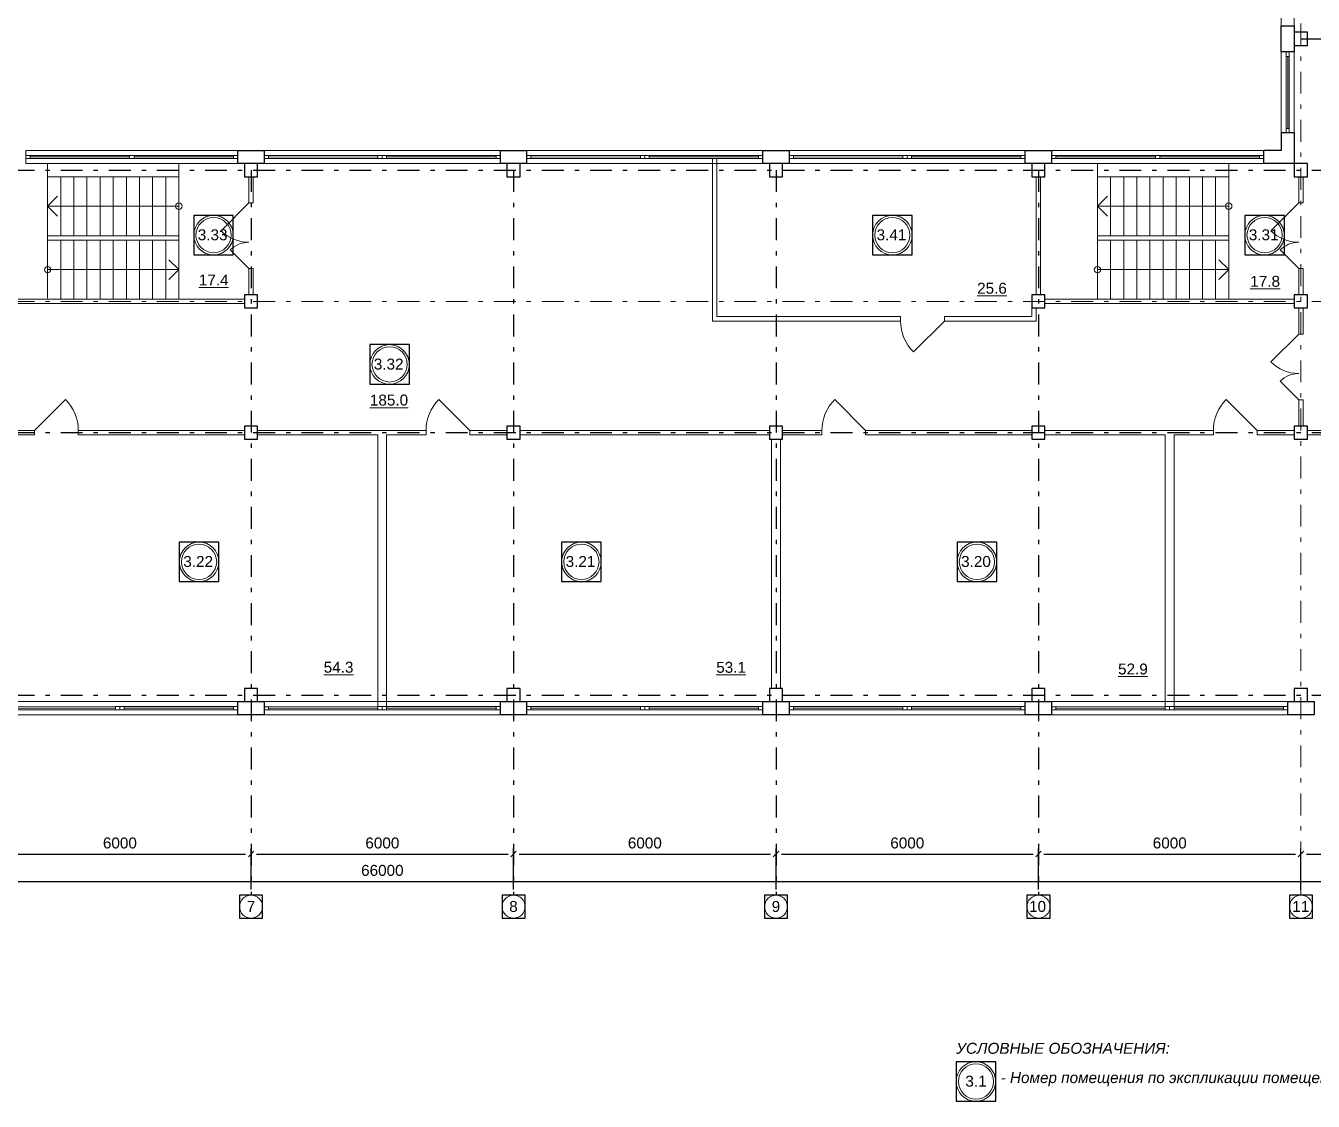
# Model space of a CAD drawing. Header units: metres. Extents: x 0 to 83.6, y 0.1 to 58.1.
# Drawn here: x 34.08 to 63.51, y 4.34 to 28.93 of the extents above; entities that cross this region are included whole.
import ezdxf
from ezdxf.enums import TextEntityAlignment as Align

# ---------------------------------------------------------------- set-up
doc = ezdxf.new("R2010")
doc.units = ezdxf.units.M
doc.header["$MEASUREMENT"] = 0
doc.linetypes.add('( Dashdot )', pattern=[1.001, 0.5, -0.25, 0.001, -0.25])
doc.layers.get('DEFPOINTS').update_dxf_attribs({"lineweight": 0})
doc.layers.add('YOLO_TABLE', color=1, linetype='Continuous')
doc.styles.add('Arial', font='ariali.ttf')
doc.styles.add('Standard_0', font='arial.ttf')
doc.styles.add('Style-Arial', font='arial.ttf')
doc.dimstyles.get("Standard").update_dxf_attribs({"dimtxt": 0.00018, "dimasz": 0.00018, "dimexe": 0.0002, "dimexo": 0.0625, "dimgap": 9e-05, "dimtad": 0, "dimtih": 1, "dimtoh": 1, "dimdec": 4, "dimlfac": 1000, "dimzin": 0, "dimdsep": 46, "dimtxsty": 'Standard_0', "dimcen": 9e-05, "dimadec": 0, "dimazin": 0, "dimtfac": 1, "dimtdec": 4, "dimtofl": 0, "dimtmove": 0, "dimatfit": 0, "dimfxl": 0.01, "dimfxlon": 1, "dimtolj": 1, "dimtzin": 0, "dimarcsym": 0})

# ---------------------------------------------------------------- blocks, each defined once
blk = doc.blocks.new('_Oblique-1')
at = {"color": 0, "linetype": 'ByBlock', "lineweight": -2}
blk.add_line((0.5, 0.5), (-0.5, -0.5), dxfattribs=at)
blk = doc.blocks.new('*D279')
at = {"color": 0, "linetype": 'Continuous', "lineweight": -2, "transparency": 16777216}
for p, q in [((9.228, 9.181), (9.228, 9.491)), ((75.228, 9.181), (75.228, 9.491)), ((9.353, 9.366), (75.103, 9.366))]:
    blk.add_line(p, q, dxfattribs=at)
at = {"layer": 'DEFPOINTS', "color": 0, "linetype": 'Continuous', "transparency": 16777216}
for p in [(75.228, 9.366), (9.228, 9.056), (75.228, 9.056)]:
    blk.add_point(p, dxfattribs=at)
at = {"color": 0, "linetype": 'Continuous', "lineweight": -2, "transparency": 16777216, "xscale": 0.125, "yscale": 0.125, "zscale": 0.125, "rotation": 180}
blk.add_blockref('_Oblique-1', (9.228, 9.366), dxfattribs=at)
at = {"color": 0, "linetype": 'Continuous', "lineweight": -2, "transparency": 16777216, "xscale": 0.125, "yscale": 0.125, "zscale": 0.125}
blk.add_blockref('_Oblique-1', (75.228, 9.366), dxfattribs=at)
at = {"color": 0, "linetype": 'Continuous', "lineweight": 0, "transparency": 16777216, "insert": (42.228, 9.619), "char_height": 0.25, "attachment_point": 5, "style": 'Style-Arial'}
blk.add_mtext('\\A1;66000', dxfattribs=at)
blk = doc.blocks.new('*D518')
at = {"color": 0, "linetype": 'Continuous', "lineweight": -2, "transparency": 16777216}
for p, q in [((33.228, 9.181), (33.228, 10.119)), ((39.228, 9.181), (39.228, 10.119)), ((33.353, 9.994), (39.103, 9.994))]:
    blk.add_line(p, q, dxfattribs=at)
at = {"layer": 'DEFPOINTS', "color": 0, "linetype": 'Continuous', "transparency": 16777216}
for p in [(39.228, 9.994), (33.228, 9.056), (39.228, 9.056)]:
    blk.add_point(p, dxfattribs=at)
at = {"color": 0, "linetype": 'Continuous', "lineweight": -2, "transparency": 16777216, "xscale": 0.125, "yscale": 0.125, "zscale": 0.125, "rotation": 180}
blk.add_blockref('_Oblique-1', (33.228, 9.994), dxfattribs=at)
at = {"color": 0, "linetype": 'Continuous', "lineweight": -2, "transparency": 16777216, "xscale": 0.125, "yscale": 0.125, "zscale": 0.125}
blk.add_blockref('_Oblique-1', (39.228, 9.994), dxfattribs=at)
at = {"color": 0, "linetype": 'Continuous', "lineweight": 0, "transparency": 16777216, "insert": (36.228, 10.246), "char_height": 0.25, "attachment_point": 5, "style": 'Style-Arial'}
blk.add_mtext('\\A1;6000', dxfattribs=at)
blk = doc.blocks.new('*D519')
at = {"color": 0, "linetype": 'Continuous', "lineweight": -2, "transparency": 16777216}
for p, q in [((39.228, 9.181), (39.228, 10.119)), ((45.228, 9.181), (45.228, 10.119)), ((39.353, 9.994), (45.103, 9.994))]:
    blk.add_line(p, q, dxfattribs=at)
at = {"layer": 'DEFPOINTS', "color": 0, "linetype": 'Continuous', "transparency": 16777216}
for p in [(45.228, 9.994), (39.228, 9.056), (45.228, 9.056)]:
    blk.add_point(p, dxfattribs=at)
at = {"color": 0, "linetype": 'Continuous', "lineweight": -2, "transparency": 16777216, "xscale": 0.125, "yscale": 0.125, "zscale": 0.125, "rotation": 180}
blk.add_blockref('_Oblique-1', (39.228, 9.994), dxfattribs=at)
at = {"color": 0, "linetype": 'Continuous', "lineweight": -2, "transparency": 16777216, "xscale": 0.125, "yscale": 0.125, "zscale": 0.125}
blk.add_blockref('_Oblique-1', (45.228, 9.994), dxfattribs=at)
at = {"color": 0, "linetype": 'Continuous', "lineweight": 0, "transparency": 16777216, "insert": (42.228, 10.246), "char_height": 0.25, "attachment_point": 5, "style": 'Style-Arial'}
blk.add_mtext('\\A1;6000', dxfattribs=at)
blk = doc.blocks.new('*D520')
at = {"color": 0, "linetype": 'Continuous', "lineweight": -2, "transparency": 16777216}
for p, q in [((45.228, 9.181), (45.228, 10.119)), ((51.228, 9.181), (51.228, 10.119)), ((45.353, 9.994), (51.103, 9.994))]:
    blk.add_line(p, q, dxfattribs=at)
at = {"layer": 'DEFPOINTS', "color": 0, "linetype": 'Continuous', "transparency": 16777216}
for p in [(51.228, 9.994), (45.228, 9.056), (51.228, 9.056)]:
    blk.add_point(p, dxfattribs=at)
at = {"color": 0, "linetype": 'Continuous', "lineweight": -2, "transparency": 16777216, "xscale": 0.125, "yscale": 0.125, "zscale": 0.125, "rotation": 180}
blk.add_blockref('_Oblique-1', (45.228, 9.994), dxfattribs=at)
at = {"color": 0, "linetype": 'Continuous', "lineweight": -2, "transparency": 16777216, "xscale": 0.125, "yscale": 0.125, "zscale": 0.125}
blk.add_blockref('_Oblique-1', (51.228, 9.994), dxfattribs=at)
at = {"color": 0, "linetype": 'Continuous', "lineweight": 0, "transparency": 16777216, "insert": (48.228, 10.246), "char_height": 0.25, "attachment_point": 5, "style": 'Style-Arial'}
blk.add_mtext('\\A1;6000', dxfattribs=at)
blk = doc.blocks.new('*D521')
at = {"color": 0, "linetype": 'Continuous', "lineweight": -2, "transparency": 16777216}
for p, q in [((51.228, 9.181), (51.228, 10.119)), ((57.228, 9.181), (57.228, 10.119)), ((51.353, 9.994), (57.103, 9.994))]:
    blk.add_line(p, q, dxfattribs=at)
at = {"layer": 'DEFPOINTS', "color": 0, "linetype": 'Continuous', "transparency": 16777216}
for p in [(57.228, 9.994), (51.228, 9.056), (57.228, 9.056)]:
    blk.add_point(p, dxfattribs=at)
at = {"color": 0, "linetype": 'Continuous', "lineweight": -2, "transparency": 16777216, "xscale": 0.125, "yscale": 0.125, "zscale": 0.125, "rotation": 180}
blk.add_blockref('_Oblique-1', (51.228, 9.994), dxfattribs=at)
at = {"color": 0, "linetype": 'Continuous', "lineweight": -2, "transparency": 16777216, "xscale": 0.125, "yscale": 0.125, "zscale": 0.125}
blk.add_blockref('_Oblique-1', (57.228, 9.994), dxfattribs=at)
at = {"color": 0, "linetype": 'Continuous', "lineweight": 0, "transparency": 16777216, "insert": (54.228, 10.246), "char_height": 0.25, "attachment_point": 5, "style": 'Style-Arial'}
blk.add_mtext('\\A1;6000', dxfattribs=at)
blk = doc.blocks.new('*D522')
at = {"color": 0, "linetype": 'Continuous', "lineweight": -2, "transparency": 16777216}
for p, q in [((57.228, 9.181), (57.228, 10.119)), ((63.228, 9.181), (63.228, 10.119)), ((57.353, 9.994), (63.103, 9.994))]:
    blk.add_line(p, q, dxfattribs=at)
at = {"layer": 'DEFPOINTS', "color": 0, "linetype": 'Continuous', "transparency": 16777216}
for p in [(63.228, 9.994), (57.228, 9.056), (63.228, 9.056)]:
    blk.add_point(p, dxfattribs=at)
at = {"color": 0, "linetype": 'Continuous', "lineweight": -2, "transparency": 16777216, "xscale": 0.125, "yscale": 0.125, "zscale": 0.125, "rotation": 180}
blk.add_blockref('_Oblique-1', (57.228, 9.994), dxfattribs=at)
at = {"color": 0, "linetype": 'Continuous', "lineweight": -2, "transparency": 16777216, "xscale": 0.125, "yscale": 0.125, "zscale": 0.125}
blk.add_blockref('_Oblique-1', (63.228, 9.994), dxfattribs=at)
at = {"color": 0, "linetype": 'Continuous', "lineweight": 0, "transparency": 16777216, "insert": (60.228, 10.246), "char_height": 0.25, "attachment_point": 5, "style": 'Style-Arial'}
blk.add_mtext('\\A1;6000', dxfattribs=at)
blk = doc.blocks.new('*D523')
at = {"color": 0, "linetype": 'Continuous', "lineweight": -2, "transparency": 16777216}
for p, q in [((63.228, 9.181), (63.228, 10.119)), ((66.228, 9.181), (66.228, 10.119)), ((63.353, 9.994), (66.103, 9.994))]:
    blk.add_line(p, q, dxfattribs=at)
at = {"layer": 'DEFPOINTS', "color": 0, "linetype": 'Continuous', "transparency": 16777216}
for p in [(66.228, 9.994), (63.228, 9.056), (66.228, 9.056)]:
    blk.add_point(p, dxfattribs=at)
at = {"color": 0, "linetype": 'Continuous', "lineweight": -2, "transparency": 16777216, "xscale": 0.125, "yscale": 0.125, "zscale": 0.125, "rotation": 180}
blk.add_blockref('_Oblique-1', (63.228, 9.994), dxfattribs=at)
at = {"color": 0, "linetype": 'Continuous', "lineweight": -2, "transparency": 16777216, "xscale": 0.125, "yscale": 0.125, "zscale": 0.125}
blk.add_blockref('_Oblique-1', (66.228, 9.994), dxfattribs=at)
at = {"color": 0, "linetype": 'Continuous', "lineweight": 0, "transparency": 16777216, "insert": (64.728, 10.246), "char_height": 0.25, "attachment_point": 5, "style": 'Style-Arial'}
blk.add_mtext('\\A1;3000', dxfattribs=at)

msp = doc.modelspace()

# ---------------------------------------------------------------- linework, layer by layer
at = {"color": 1, "linetype": '( Dashdot )', "lineweight": 0}
for p, q in [((63.22750202, 57.57893372), (63.22750202, 9.05551876)), ((6.27591411, 22.62893372), (78.17591411, 22.62893372))]:
    msp.add_line(p, q, dxfattribs=at)
at = {"color": 1, "linetype": '( Dashdot )'}
for p, q in [((63.22750202, 28.62893372), (78.17591411, 28.62893372)), ((6.27591411, 25.62893372), (78.17591411, 25.62893372)), ((39.22750202, 25.62893372), (39.22750202, 9.05551876)), ((45.22750202, 25.62893372), (45.22750202, 9.05551876)), ((51.22750202, 25.62893372), (51.22750202, 9.05551876)), ((57.22750202, 25.62893372), (57.22750202, 9.05551876)), ((6.27591411, 19.62893372), (78.17591411, 19.62893372)), ((6.27591411, 13.62893372), (78.17591411, 13.62893372))]:
    msp.add_line(p, q, dxfattribs=at)
at = {"color": 7, "linetype": 'Continuous', "lineweight": 0}
for p, q in [((62.92591411, 26.57893372), (62.92591411, 28.22893372)), ((36.45091411, 25.92893372), (34.17591411, 25.92893372)), ((38.82591411, 25.92893372), (36.55091411, 25.92893372)), ((42.12591411, 25.92893372), (39.62594483, 25.92673921)), ((44.82591411, 25.92893372), (42.32591411, 25.92893372)), ((48.12591411, 25.92893372), (45.62594483, 25.92673921)), ((50.82591411, 25.92893372), (48.32591411, 25.92893372)), ((54.12591411, 25.92893372), (51.62594483, 25.92673921)), ((56.82591411, 25.92893372), (54.32591411, 25.92893372)), ((34.87591411, 24.12893372), (34.87591411, 25.47893372)), ((35.17591411, 24.12893372), (35.17591411, 25.47893372)), ((35.47591411, 24.12893372), (35.47591411, 25.47893372)), ((35.77591411, 24.12893372), (35.77591411, 25.47893372)), ((36.07591411, 24.12893372), (36.07591411, 25.47893372)), ((36.37591411, 24.12893372), (36.37591411, 25.47893372)), ((36.67591411, 24.12893372), (36.67591411, 25.47893372)), ((36.97591411, 24.12893372), (36.97591411, 25.47893372)), ((37.27591411, 24.12893372), (37.27591411, 25.47893372)), ((58.87591411, 24.12893372), (58.87591411, 25.47893372)), ((59.17591411, 24.12893372), (59.17591411, 25.47893372)), ((59.47591411, 24.12893372), (59.47591411, 25.47893372)), ((59.77591411, 24.12893372), (59.77591411, 25.47893372)), ((60.07591411, 24.12893372), (60.07591411, 25.47893372)), ((60.37591411, 24.12893372), (60.37591411, 25.47893372)), ((60.67591411, 24.12893372), (60.67591411, 25.47893372)), ((60.97591411, 24.12893372), (60.97591411, 25.47893372)), ((61.27591411, 24.12893372), (61.27591411, 25.47893372)), ((34.80309484, 25.03111445), (34.57591411, 24.80393372)), ((58.80309484, 25.03111445), (58.57591411, 24.80393372)), ((37.57591411, 24.80393372), (34.57591411, 24.80393372)), ((34.80309484, 24.57675299), (34.57591411, 24.80393372)), ((61.57591411, 24.80393372), (58.57591411, 24.80393372)), ((58.80309484, 24.57675299), (58.57591411, 24.80393372)), ((34.87591411, 22.67893372), (34.87591411, 24.02893372)), ((35.17591411, 22.67893372), (35.17591411, 24.02893372)), ((35.47591411, 22.67893372), (35.47591411, 24.02893372)), ((35.77591411, 22.67893372), (35.77591411, 24.02893372)), ((36.07591411, 22.67893372), (36.07591411, 24.02893372)), ((36.37591411, 22.67893372), (36.37591411, 24.02893372)), ((36.67591411, 22.67893372), (36.67591411, 24.02893372)), ((36.97591411, 22.67893372), (36.97591411, 24.02893372)), ((37.27591411, 22.67893372), (37.27591411, 24.02893372)), ((58.87591411, 22.67893372), (58.87591411, 24.02893372)), ((59.17591411, 22.67893372), (59.17591411, 24.02893372)), ((59.47591411, 22.67893372), (59.47591411, 24.02893372)), ((59.77591411, 22.67893372), (59.77591411, 24.02893372)), ((60.07591411, 22.67893372), (60.07591411, 24.02893372)), ((60.37591411, 22.67893372), (60.37591411, 24.02893372)), ((60.67591411, 22.67893372), (60.67591411, 24.02893372)), ((60.97591411, 22.67893372), (60.97591411, 24.02893372)), ((61.27591411, 22.67893372), (61.27591411, 24.02893372)), ((37.34873338, 23.58111445), (37.57591411, 23.35393372)), ((61.34873338, 23.58111445), (61.57591411, 23.35393372)), ((34.57591411, 23.35393372), (37.57591411, 23.35393372)), ((37.34873338, 23.12675299), (37.57591411, 23.35393372)), ((58.57591411, 23.35393372), (61.57591411, 23.35393372)), ((61.34873338, 23.12675299), (61.57591411, 23.35393372)), ((36.12591411, 13.32893372), (33.62594483, 13.32673921)), ((38.82591411, 13.32893372), (36.32591411, 13.32893372)), ((42.12591411, 13.32893372), (39.62594483, 13.32673921)), ((44.82591411, 13.32893372), (42.32591411, 13.32893372)), ((48.12591411, 13.32893372), (45.62591411, 13.32893372)), ((50.82591411, 13.32893372), (48.32591411, 13.32893372)), ((54.12591411, 13.32893372), (51.62591411, 13.32893372)), ((56.82591411, 13.32893372), (54.32591411, 13.32893372)), ((60.12591411, 13.32893372), (57.62594483, 13.32673921)), ((62.82591411, 13.32893372), (60.32591411, 13.32893372))]:
    msp.add_line(p, q, dxfattribs=at)
at = {"color": 7, "linetype": 'Continuous', "lineweight": 0, "extrusion": (0, 0, -1)}
for p, q in [((57.62591411, 25.92893372), (59.90091411, 25.92893372)), ((60.00091411, 25.92893372), (62.27591411, 25.92893372))]:
    msp.add_line(p, q, dxfattribs=at)
at = {"color": 7, "linetype": 'Continuous', "lineweight": 30}
for p in [(62.37591411, 25.77893372), (62.77591411, 26.07893372)]:
    msp.add_line(p, (62.37591411, 26.07893372), dxfattribs=at)
at = {"color": 7, "linetype": 'Continuous', "lineweight": 13}
for p, q in [((34.07591411, 25.77893372), (34.57591411, 25.77893372)), ((34.57591411, 25.47893372), (34.57591411, 25.77893372)), ((37.57591411, 22.67893372), (37.57591411, 25.77893372)), ((38.92591411, 25.77893372), (37.57591411, 25.77893372)), ((58.57591411, 25.77893372), (57.52591411, 25.77893372)), ((58.57591411, 22.67893372), (58.57591411, 25.77893372)), ((61.57591411, 22.67893372), (61.57591411, 25.77893372)), ((61.57591411, 25.77893372), (62.37591411, 25.77893372)), ((34.57591411, 22.69893372), (34.57591411, 25.47893372)), ((39.17591411, 24.87893372), (38.53951801, 24.24253762)), ((39.17591411, 24.87893372), (39.27591411, 24.87893372)), ((63.17591411, 24.87893372), (62.53951801, 24.24253762)), ((63.27591411, 24.87893372), (63.17591411, 24.87893372)), ((37.57591411, 24.12893372), (34.57591411, 24.12893372)), ((61.57591411, 24.12893372), (58.57591411, 24.12893372)), ((61.57591411, 24.12893372), (61.57591411, 24.02893372)), ((39.17591411, 23.37893372), (38.75165004, 23.80319779)), ((63.17591411, 23.37893372), (62.75165004, 23.80319779)), ((39.17591411, 23.37893372), (39.27591411, 23.37893372)), ((63.27591411, 23.37893372), (63.17591411, 23.37893372)), ((57.07591411, 22.47893372), (57.07591411, 22.27893372)), ((57.17591411, 22.47893372), (57.17591411, 22.17893372)), ((54.07591411, 22.27893372), (54.07591411, 22.17893372)), ((55.07591411, 22.27893372), (55.07591411, 22.17893372)), ((63.17591411, 21.87893372), (62.53951801, 21.24253762)), ((63.27591411, 21.87893372), (63.17591411, 21.87893372)), ((63.17591411, 20.37893372), (62.75165004, 20.80319779)), ((63.27591411, 20.37893372), (63.17591411, 20.37893372)), ((34.27591411, 19.67893372), (34.27591411, 19.57893372)), ((35.27591411, 19.67893372), (35.27591411, 19.57893372)), ((43.22591411, 19.67893372), (43.22591411, 19.57893372)), ((44.22591411, 19.67893372), (44.22591411, 19.57893372)), ((52.27591411, 19.67893372), (52.27591411, 19.57893372)), ((53.27591411, 19.67893372), (53.27591411, 19.57893372)), ((61.22591411, 19.67893372), (61.22591411, 19.57893372)), ((62.22591411, 19.67893372), (62.22591411, 19.57893372)), ((45.47591411, 13.17893372), (50.97591411, 13.17893372))]:
    msp.add_line(p, q, dxfattribs=at)
at = {"color": 7, "lineweight": 13, "extrusion": (0, 0, -1)}
for p, q in [((55.07591411, 22.17893372), (54.36880733, 21.47182694)), ((34.27591411, 19.67893372), (34.98302089, 20.3860405))]:
    msp.add_line(p, q, dxfattribs=at)
at = {"color": 7, "lineweight": 13}
for p, q in [((44.22591411, 19.67893372), (43.51880733, 20.3860405)), ((53.27591411, 19.67893372), (52.56880733, 20.3860405)), ((62.22591411, 19.67893372), (61.51880733, 20.3860405))]:
    msp.add_line(p, q, dxfattribs=at)
at = {"color": 7, "linetype": 'Continuous', "lineweight": 0, "flags": 128}
for points in [[(63.07591411, 28.92893372), (63.07591411, 34.32893372), (62.77591411, 34.32893372), (62.77591411, 28.92893372), (63.07591411, 28.92893372)], [(62.77591411, 28.32893372), (62.77591411, 26.47893372), (63.07591411, 26.47893372), (63.07591411, 28.32893372), (62.77591411, 28.32893372)], [(62.96091411, 28.22893372), (62.89091411, 28.22893372), (62.89091411, 26.57893372), (62.96091411, 26.57893372), (62.96091411, 28.22893372)], [(34.07591411, 26.07893372), (38.92591411, 26.07893372), (38.92591411, 25.77893372), (34.07591411, 25.77893372), (34.07591411, 26.07893372)], [(34.17591411, 25.96393372), (38.82591411, 25.96393372), (38.82591411, 25.89393372), (34.17591411, 25.89393372), (34.17591411, 25.96393372)], [(39.52591411, 26.07893372), (44.92591411, 26.07893372), (44.92591411, 25.77893372), (39.52591411, 25.77893372), (39.52591411, 26.07893372)], [(39.62591411, 25.96173918), (42.12591411, 25.96393372), (42.12597556, 25.89393377), (39.62597556, 25.89173923), (39.62591411, 25.96173918)], [(42.32591411, 25.96393372), (44.82591411, 25.96393372), (44.82591411, 25.89393372), (42.32591411, 25.89393372), (42.32591411, 25.96393372)], [(45.52591411, 26.07893372), (50.92591411, 26.07893372), (50.92591411, 25.77893372), (45.52591411, 25.77893372), (45.52591411, 26.07893372)], [(45.62591411, 25.96173918), (48.12591411, 25.96393372), (48.12597556, 25.89393377), (45.62597556, 25.89173923), (45.62591411, 25.96173918)], [(48.32591411, 25.96393372), (50.82591411, 25.96393372), (50.82591411, 25.89393372), (48.32591411, 25.89393372), (48.32591411, 25.96393372)], [(51.52591411, 26.07893372), (56.92591411, 26.07893372), (56.92591411, 25.77893372), (51.52591411, 25.77893372), (51.52591411, 26.07893372)], [(51.62591411, 25.96173918), (54.12591411, 25.96393372), (54.12597556, 25.89393377), (51.62597556, 25.89173923), (51.62591411, 25.96173918)], [(54.32591411, 25.96393372), (56.82591411, 25.96393372), (56.82591411, 25.89393372), (54.32591411, 25.89393372), (54.32591411, 25.96393372)], [(33.52591411, 13.47893372), (38.92591411, 13.47893372), (38.92591411, 13.17893372), (33.52591411, 13.17893372), (33.52591411, 13.47893372)], [(33.62591411, 13.36173918), (36.12591411, 13.36393372), (36.12597556, 13.29393377), (33.62597556, 13.29173923), (33.62591411, 13.36173918)], [(36.32591411, 13.36393372), (38.82591411, 13.36393372), (38.82591411, 13.29393372), (36.32591411, 13.29393372), (36.32591411, 13.36393372)], [(39.52591411, 13.47893372), (44.92591411, 13.47893372), (44.92591411, 13.17893372), (39.52591411, 13.17893372), (39.52591411, 13.47893372)], [(39.62591411, 13.36173918), (42.12591411, 13.36393372), (42.12597556, 13.29393377), (39.62597556, 13.29173923), (39.62591411, 13.36173918)], [(42.32591411, 13.36393372), (44.82591411, 13.36393372), (44.82591411, 13.29393372), (42.32591411, 13.29393372), (42.32591411, 13.36393372)], [(45.52591411, 13.47893372), (50.92591411, 13.47893372), (50.92591411, 13.17893372), (45.52591411, 13.17893372), (45.52591411, 13.47893372)], [(45.62591411, 13.36393372), (48.12591411, 13.36393372), (48.12591411, 13.29393372), (45.62591411, 13.29393372), (45.62591411, 13.36393372)], [(48.32591411, 13.36393372), (50.82591411, 13.36393372), (50.82591411, 13.29393372), (48.32591411, 13.29393372), (48.32591411, 13.36393372)], [(51.52591411, 13.47893372), (56.92591411, 13.47893372), (56.92591411, 13.17893372), (51.52591411, 13.17893372), (51.52591411, 13.47893372)], [(51.62591411, 13.36393372), (54.12591411, 13.36393372), (54.12591411, 13.29393372), (51.62591411, 13.29393372), (51.62591411, 13.36393372)], [(54.32591411, 13.36393372), (56.82591411, 13.36393372), (56.82591411, 13.29393372), (54.32591411, 13.29393372), (54.32591411, 13.36393372)], [(57.52591411, 13.47893372), (62.92591411, 13.47893372), (62.92591411, 13.17893372), (57.52591411, 13.17893372), (57.52591411, 13.47893372)], [(57.62591411, 13.36173918), (60.12591411, 13.36393372), (60.12597556, 13.29393377), (57.62597556, 13.29173923), (57.62591411, 13.36173918)], [(60.32591411, 13.36393372), (62.82591411, 13.36393372), (62.82591411, 13.29393372), (60.32591411, 13.29393372), (60.32591411, 13.36393372)]]:
    msp.add_lwpolyline(points, close=True, dxfattribs=at)
at = {"color": 7, "linetype": 'Continuous', "lineweight": 30, "flags": 128}
for points in [[(62.77591411, 28.32893372), (62.77591411, 28.92893372), (63.07591411, 28.92893372), (63.07591411, 28.32893372), (62.77591411, 28.32893372)], [(63.07591411, 28.77893372), (63.07591411, 28.47893372), (63.37591411, 28.47893372), (63.37591411, 28.77893372), (63.07591411, 28.77893372)], [(39.52591411, 25.77893372), (38.92591411, 25.77893372), (38.92591411, 26.07893372), (39.52591411, 26.07893372), (39.52591411, 25.77893372)], [(45.52591411, 25.77893372), (44.92591411, 25.77893372), (44.92591411, 26.07893372), (45.52591411, 26.07893372), (45.52591411, 25.77893372)], [(51.52591411, 25.77893372), (50.92591411, 25.77893372), (50.92591411, 26.07893372), (51.52591411, 26.07893372), (51.52591411, 25.77893372)], [(57.52591411, 25.77893372), (56.92591411, 25.77893372), (56.92591411, 26.07893372), (57.52591411, 26.07893372), (57.52591411, 25.77893372)], [(39.07591411, 25.77893372), (39.07591411, 25.47893372), (39.37591411, 25.47893372), (39.37591411, 25.77893372), (39.07591411, 25.77893372)], [(45.07591411, 25.77893372), (45.07591411, 25.47893372), (45.37591411, 25.47893372), (45.37591411, 25.77893372), (45.07591411, 25.77893372)], [(51.07591411, 25.77893372), (51.07591411, 25.47893372), (51.37591411, 25.47893372), (51.37591411, 25.77893372), (51.07591411, 25.77893372)], [(57.07591411, 25.77893372), (57.07591411, 25.47893372), (57.37591411, 25.47893372), (57.37591411, 25.77893372), (57.07591411, 25.77893372)], [(63.07591411, 25.77893372), (63.07591411, 25.47893372), (63.37591411, 25.47893372), (63.37591411, 25.77893372), (63.07591411, 25.77893372)], [(39.07591411, 22.77893372), (39.07591411, 22.47893372), (39.37591411, 22.47893372), (39.37591411, 22.77893372), (39.07591411, 22.77893372)], [(57.07591411, 22.77893372), (57.07591411, 22.47893372), (57.37591411, 22.47893372), (57.37591411, 22.77893372), (57.07591411, 22.77893372)], [(63.07591411, 22.77893372), (63.07591411, 22.47893372), (63.37591411, 22.47893372), (63.37591411, 22.77893372), (63.07591411, 22.77893372)], [(39.07591411, 19.77893372), (39.07591411, 19.47893372), (39.37591411, 19.47893372), (39.37591411, 19.77893372), (39.07591411, 19.77893372)], [(45.07591411, 19.77893372), (45.07591411, 19.47893372), (45.37591411, 19.47893372), (45.37591411, 19.77893372), (45.07591411, 19.77893372)], [(51.07591411, 19.77893372), (51.07591411, 19.47893372), (51.37591411, 19.47893372), (51.37591411, 19.77893372), (51.07591411, 19.77893372)], [(57.07591411, 19.77893372), (57.07591411, 19.47893372), (57.37591411, 19.47893372), (57.37591411, 19.77893372), (57.07591411, 19.77893372)], [(63.07591411, 19.77893372), (63.07591411, 19.47893372), (63.37591411, 19.47893372), (63.37591411, 19.77893372), (63.07591411, 19.77893372)], [(39.07591411, 13.77893372), (39.07591411, 13.47893372), (39.37591411, 13.47893372), (39.37591411, 13.77893372), (39.07591411, 13.77893372)], [(45.07591411, 13.77893372), (45.07591411, 13.47893372), (45.37591411, 13.47893372), (45.37591411, 13.77893372), (45.07591411, 13.77893372)], [(51.07591411, 13.77893372), (51.07591411, 13.47893372), (51.37591411, 13.47893372), (51.37591411, 13.77893372), (51.07591411, 13.77893372)], [(57.07591411, 13.77893372), (57.07591411, 13.47893372), (57.37591411, 13.47893372), (57.37591411, 13.77893372), (57.07591411, 13.77893372)], [(63.07591411, 13.77893372), (63.07591411, 13.47893372), (63.37591411, 13.47893372), (63.37591411, 13.77893372), (63.07591411, 13.77893372)], [(39.52591411, 13.17893372), (38.92591411, 13.17893372), (38.92591411, 13.47893372), (39.52591411, 13.47893372), (39.52591411, 13.17893372)], [(45.52591411, 13.17893372), (44.92591411, 13.17893372), (44.92591411, 13.47893372), (45.52591411, 13.47893372), (45.52591411, 13.17893372)], [(51.52591411, 13.17893372), (50.92591411, 13.17893372), (50.92591411, 13.47893372), (51.52591411, 13.47893372), (51.52591411, 13.17893372)], [(57.52591411, 13.17893372), (56.92591411, 13.17893372), (56.92591411, 13.47893372), (57.52591411, 13.47893372), (57.52591411, 13.17893372)], [(63.52591411, 13.17893372), (62.92591411, 13.17893372), (62.92591411, 13.47893372), (63.52591411, 13.47893372), (63.52591411, 13.17893372)]]:
    msp.add_lwpolyline(points, close=True, dxfattribs=at)
at = {"color": 7, "linetype": 'Continuous', "lineweight": 13, "flags": 128}
for points in [[(62.89091411, 28.32893372), (62.89091411, 28.22893372), (62.96091411, 28.22893372), (62.96091411, 28.32893372), (62.89091411, 28.32893372)], [(62.89091411, 26.57893372), (62.89091411, 26.47893372), (62.96091411, 26.47893372), (62.96091411, 26.57893372), (62.89091411, 26.57893372)], [(34.07591411, 25.96393372), (34.17591411, 25.96393372), (34.17591411, 25.89393372), (34.07591411, 25.89393372), (34.07591411, 25.96393372)], [(36.45091411, 25.96393372), (36.55091411, 25.96393372), (36.55091411, 25.89393372), (36.45091411, 25.89393372), (36.45091411, 25.96393372)], [(38.82591411, 25.96393372), (38.92591411, 25.96393372), (38.92591411, 25.89393372), (38.82591411, 25.89393372), (38.82591411, 25.96393372)], [(39.52591411, 25.96173918), (39.62591411, 25.96173918), (39.62591411, 25.89173918), (39.52591411, 25.89173918), (39.52591411, 25.96173918)], [(42.12591411, 25.96393372), (42.22591411, 25.96393372), (42.22591411, 25.89393372), (42.12591411, 25.89393372), (42.12591411, 25.96393372)], [(42.22591411, 25.96393372), (42.32591411, 25.96393372), (42.32591411, 25.89393372), (42.22591411, 25.89393372), (42.22591411, 25.96393372)], [(44.82591411, 25.96393372), (44.92591411, 25.96393372), (44.92591411, 25.89393372), (44.82591411, 25.89393372), (44.82591411, 25.96393372)], [(45.52591411, 25.96173918), (45.62591411, 25.96173918), (45.62591411, 25.89173918), (45.52591411, 25.89173918), (45.52591411, 25.96173918)], [(48.12591411, 25.96393372), (48.22591411, 25.96393372), (48.22591411, 25.89393372), (48.12591411, 25.89393372), (48.12591411, 25.96393372)], [(48.22591411, 25.96393372), (48.32591411, 25.96393372), (48.32591411, 25.89393372), (48.22591411, 25.89393372), (48.22591411, 25.96393372)], [(50.82591411, 25.96393372), (50.92591411, 25.96393372), (50.92591411, 25.89393372), (50.82591411, 25.89393372), (50.82591411, 25.96393372)], [(51.52591411, 25.96173918), (51.62591411, 25.96173918), (51.62591411, 25.89173918), (51.52591411, 25.89173918), (51.52591411, 25.96173918)], [(54.12591411, 25.96393372), (54.22591411, 25.96393372), (54.22591411, 25.89393372), (54.12591411, 25.89393372), (54.12591411, 25.96393372)], [(54.22591411, 25.96393372), (54.32591411, 25.96393372), (54.32591411, 25.89393372), (54.22591411, 25.89393372), (54.22591411, 25.96393372)], [(56.82591411, 25.96393372), (56.92591411, 25.96393372), (56.92591411, 25.89393372), (56.82591411, 25.89393372), (56.82591411, 25.96393372)], [(57.17591411, 25.47893372), (57.17591411, 22.77893372), (57.27591411, 22.77893372), (57.27591411, 25.47893372), (57.17591411, 25.47893372)], [(57.37591411, 22.67893372), (63.07591411, 22.67893372), (63.07591411, 22.57893372), (57.37591411, 22.57893372), (57.37591411, 22.67893372)], [(45.37591411, 19.67893372), (51.07591411, 19.67893372), (51.07591411, 19.57893372), (45.37591411, 19.57893372), (45.37591411, 19.67893372)], [(51.32591411, 13.77893372), (51.32591411, 19.47893372), (51.12591411, 19.47893372), (51.12591411, 13.77893372), (51.32591411, 13.77893372)], [(36.12591411, 13.36393372), (36.22591411, 13.36393372), (36.22591411, 13.29393372), (36.12591411, 13.29393372), (36.12591411, 13.36393372)], [(36.22591411, 13.36393372), (36.32591411, 13.36393372), (36.32591411, 13.29393372), (36.22591411, 13.29393372), (36.22591411, 13.36393372)], [(38.82591411, 13.36393372), (38.92591411, 13.36393372), (38.92591411, 13.29393372), (38.82591411, 13.29393372), (38.82591411, 13.36393372)], [(39.52591411, 13.36173918), (39.62591411, 13.36173918), (39.62591411, 13.29173918), (39.52591411, 13.29173918), (39.52591411, 13.36173918)], [(42.12591411, 13.36393372), (42.22591411, 13.36393372), (42.22591411, 13.29393372), (42.12591411, 13.29393372), (42.12591411, 13.36393372)], [(42.22591411, 13.36393372), (42.32591411, 13.36393372), (42.32591411, 13.29393372), (42.22591411, 13.29393372), (42.22591411, 13.36393372)], [(44.82591411, 13.36393372), (44.92591411, 13.36393372), (44.92591411, 13.29393372), (44.82591411, 13.29393372), (44.82591411, 13.36393372)], [(45.52591411, 13.36393372), (45.62591411, 13.36393372), (45.62591411, 13.29393372), (45.52591411, 13.29393372), (45.52591411, 13.36393372)], [(48.12591411, 13.36393372), (48.22591411, 13.36393372), (48.22591411, 13.29393372), (48.12591411, 13.29393372), (48.12591411, 13.36393372)], [(48.22591411, 13.36393372), (48.32591411, 13.36393372), (48.32591411, 13.29393372), (48.22591411, 13.29393372), (48.22591411, 13.36393372)], [(50.82591411, 13.36393372), (50.92591411, 13.36393372), (50.92591411, 13.29393372), (50.82591411, 13.29393372), (50.82591411, 13.36393372)], [(51.52591411, 13.36393372), (51.62591411, 13.36393372), (51.62591411, 13.29393372), (51.52591411, 13.29393372), (51.52591411, 13.36393372)], [(54.12591411, 13.36393372), (54.22591411, 13.36393372), (54.22591411, 13.29393372), (54.12591411, 13.29393372), (54.12591411, 13.36393372)], [(54.22591411, 13.36393372), (54.32591411, 13.36393372), (54.32591411, 13.29393372), (54.22591411, 13.29393372), (54.22591411, 13.36393372)], [(56.82591411, 13.36393372), (56.92591411, 13.36393372), (56.92591411, 13.29393372), (56.82591411, 13.29393372), (56.82591411, 13.36393372)], [(57.52591411, 13.36173918), (57.62591411, 13.36173918), (57.62591411, 13.29173918), (57.52591411, 13.29173918), (57.52591411, 13.36173918)], [(60.12591411, 13.36393372), (60.22591411, 13.36393372), (60.22591411, 13.29393372), (60.12591411, 13.29393372), (60.12591411, 13.36393372)], [(60.22591411, 13.36393372), (60.32591411, 13.36393372), (60.32591411, 13.29393372), (60.22591411, 13.29393372), (60.22591411, 13.36393372)], [(62.82591411, 13.36393372), (62.92591411, 13.36393372), (62.92591411, 13.29393372), (62.82591411, 13.29393372), (62.82591411, 13.36393372)]]:
    msp.add_lwpolyline(points, close=True, dxfattribs=at)
at = {"color": 7, "linetype": 'Continuous', "lineweight": 30, "flags": 128}
for points in [[(63.07591411, 26.47893372), (63.07591411, 25.77893372), (62.37591411, 25.77893372)], [(63.07591411, 26.47893372), (62.77591411, 26.47893372), (62.77591411, 26.07893372)]]:
    msp.add_lwpolyline(points, dxfattribs=at)
at = {"color": 7, "linetype": 'Continuous', "lineweight": 0, "extrusion": (0, 0, -1), "flags": 128}
for points in [[(-62.37591411, 26.07893372), (-57.52591411, 26.07893372), (-57.52591411, 25.77893372), (-62.37591411, 25.77893372), (-62.37591411, 26.07893372)], [(-62.27591411, 25.96393372), (-57.62591411, 25.96393372), (-57.62591411, 25.89393372), (-62.27591411, 25.89393372), (-62.27591411, 25.96393372)]]:
    msp.add_lwpolyline(points, close=True, dxfattribs=at)
at = {"color": 7, "linetype": 'Continuous', "lineweight": 13, "extrusion": (0, 0, -1), "flags": 128}
for points in [[(-57.62591411, 25.96393372), (-57.52591411, 25.96393372), (-57.52591411, 25.89393372), (-57.62591411, 25.89393372), (-57.62591411, 25.96393372)], [(-60.00091411, 25.96393372), (-59.90091411, 25.96393372), (-59.90091411, 25.89393372), (-60.00091411, 25.89393372), (-60.00091411, 25.96393372)], [(-62.37591411, 25.96393372), (-62.27591411, 25.96393372), (-62.27591411, 25.89393372), (-62.37591411, 25.89393372), (-62.37591411, 25.96393372)]]:
    msp.add_lwpolyline(points, close=True, dxfattribs=at)
at = {"color": 7, "linetype": 'Continuous', "lineweight": 13, "flags": 128}
for points in [[(49.77591411, 25.89393372), (49.77591411, 22.17893372)], [(49.87591411, 25.89393372), (49.87591411, 22.27893372)], [(37.57591411, 25.47893372), (34.57591411, 25.47893372)], [(39.27591411, 24.87893372), (39.27591411, 25.47893372), (39.17591411, 25.47893372), (39.17591411, 24.87893372)], [(61.57591411, 25.47893372), (58.57591411, 25.47893372)], [(63.27591411, 24.87893372), (63.27591411, 25.47893372), (63.17591411, 25.47893372), (63.17591411, 24.87893372)], [(37.57591411, 24.02893372), (34.57591411, 24.02893372)], [(61.57591411, 24.02893372), (58.57591411, 24.02893372)], [(39.17591411, 23.37893372), (39.17591411, 22.77893372), (39.27591411, 22.77893372), (39.27591411, 23.37893372)], [(63.17591411, 23.37893372), (63.17591411, 22.77893372), (63.27591411, 22.77893372), (63.27591411, 23.37893372)], [(39.07591411, 22.67893372), (33.37591411, 22.67893372), (33.37591411, 22.57893372), (39.07591411, 22.57893372)], [(63.17591411, 21.87893372), (63.17591411, 22.47893372), (63.27591411, 22.47893372), (63.27591411, 21.87893372)], [(54.07591411, 22.17893372), (49.77591411, 22.17893372)], [(54.07591411, 22.27893372), (49.87591411, 22.27893372)], [(57.07591411, 22.27893372), (55.07591411, 22.27893372)], [(57.17591411, 22.17893372), (55.07591411, 22.17893372)], [(63.27591411, 20.37893372), (63.27591411, 19.77893372), (63.17591411, 19.77893372), (63.17591411, 20.37893372)], [(34.27591411, 19.57893372), (33.37591411, 19.57893372), (33.37591411, 19.67893372), (34.27591411, 19.67893372)], [(35.27591411, 19.67893372), (39.07591411, 19.67893372), (39.07591411, 19.57893372), (35.27591411, 19.57893372)], [(42.12591411, 19.57893372), (39.37591411, 19.57893372), (39.37591411, 19.67893372), (43.22591411, 19.67893372)], [(42.12591411, 19.57893372), (42.12591411, 13.36393372), (42.32591411, 13.36393372), (42.32591411, 19.57893372)], [(43.22591411, 19.57893372), (42.32591411, 19.57893372)], [(44.22591411, 19.67893372), (45.07591411, 19.67893372), (45.07591411, 19.57893372), (44.22591411, 19.57893372)], [(52.27591411, 19.57893372), (51.37591411, 19.57893372), (51.37591411, 19.67893372), (52.27591411, 19.67893372)], [(53.27591411, 19.67893372), (57.07591411, 19.67893372), (57.07591411, 19.57893372), (53.27591411, 19.57893372)], [(60.12591411, 19.57893372), (57.37591411, 19.57893372), (57.37591411, 19.67893372), (61.22591411, 19.67893372)], [(60.12591411, 19.57893372), (60.12591411, 13.36393372), (60.32591411, 13.36393372), (60.32591411, 19.57893372)], [(61.22591411, 19.57893372), (60.32591411, 19.57893372)], [(62.22591411, 19.67893372), (63.07591411, 19.67893372), (63.07591411, 19.57893372), (62.22591411, 19.57893372)], [(67.97591411, 19.67893372), (63.37591411, 19.67893372)], [(63.37591411, 19.57893372), (69.07591411, 19.57893372), (69.07591411, 19.67893372), (68.07591411, 19.67893372)]]:
    msp.add_lwpolyline(points, dxfattribs=at)
at = {"color": 7, "linetype": 'Continuous', "lineweight": 0}
for centre in [(37.57591411, 24.80393372), (61.57591411, 24.80393372), (34.57591411, 23.35393372), (58.57591411, 23.35393372)]:
    msp.add_circle(centre, 0.07327717, dxfattribs=at)
at = {"color": 7, "linetype": 'Continuous', "lineweight": 13}
for centre, radius in [((38.36918013, 24.14275225), 0.45201344), ((38.36918013, 24.14275225), 0.40201344), ((53.88709579, 24.14204212), 0.45201344), ((53.88709579, 24.14204212), 0.40201344), ((62.39581378, 24.14275225), 0.45201344), ((62.39581378, 24.14275225), 0.40201344), ((42.39319255, 21.18713128), 0.45201344), ((42.39319255, 21.18713128), 0.40201344), ((38.03832644, 16.67441825), 0.45201344), ((38.03832644, 16.67441825), 0.40201344), ((46.77880937, 16.67441825), 0.45201344), ((46.77880937, 16.67441825), 0.40201344), ((55.81926515, 16.67441825), 0.45201344), ((55.81926515, 16.67441825), 0.40201344), ((39.22750202, 8.79216332), 0.26335544), ((45.22750202, 8.79216332), 0.26335544), ((51.22750202, 8.79216332), 0.26335544), ((57.22750202, 8.79216332), 0.26335544), ((63.22750202, 8.79216332), 0.26335544), ((55.79724026, 4.79524232), 0.45201344), ((55.79724026, 4.79524232), 0.40201344)]:
    msp.add_circle(centre, radius, dxfattribs=at)
at = {"color": 7, "linetype": 'Continuous', "lineweight": 0}
for centre, radius, start, end in [((39.17591411, 24.87893372), 0.9, 225, 270), ((63.17591411, 24.87893372), 0.9, 225, 270), ((39.17591411, 23.37893372), 0.6, 90, 135), ((63.17591411, 23.37893372), 0.6, 90, 135), ((63.17591411, 21.87893372), 0.9, 225, 270), ((63.17591411, 20.37893372), 0.6, 90, 135)]:
    msp.add_arc(centre, radius, start, end, dxfattribs=at)
at = {"color": 7, "lineweight": 0, "extrusion": (0, 0, -1)}
for centre, start, end in [((-55.07591411, 22.17893372), 315, 360), ((-34.27591411, 19.67893372), 135, 180)]:
    msp.add_arc(centre, 1, start, end, dxfattribs=at)
at = {"color": 7, "lineweight": 0}
for centre in [(44.22591411, 19.67893372), (53.27591411, 19.67893372), (62.22591411, 19.67893372)]:
    msp.add_arc(centre, 1, 135, 180, dxfattribs=at)
at = {"layer": 'YOLO_TABLE'}
for points in [[(37.91716669, 23.69073881), (38.82119357, 23.69073881), (38.82119357, 24.59476569), (37.91716669, 24.59476569)], [(53.43508235, 23.69002868), (54.33910923, 23.69002868), (54.33910923, 24.59405557), (53.43508235, 24.59405557)], [(61.94380034, 23.69073881), (62.84782722, 23.69073881), (62.84782722, 24.59476569), (61.94380034, 24.59476569)], [(41.94117911, 20.73511784), (42.845206, 20.73511784), (42.845206, 21.63914473), (41.94117911, 21.63914473)], [(37.586313, 16.22240481), (38.49033989, 16.22240481), (38.49033989, 17.12643169), (37.586313, 17.12643169)], [(46.32679593, 16.22240481), (47.23082282, 16.22240481), (47.23082282, 17.12643169), (46.32679593, 17.12643169)], [(55.36725171, 16.22240481), (56.27127859, 16.22240481), (56.27127859, 17.12643169), (55.36725171, 17.12643169)], [(38.96414658, 8.52880787), (39.49085747, 8.52880787), (39.49085747, 9.05551876), (38.96414658, 9.05551876)], [(44.96414658, 8.52880787), (45.49085747, 8.52880787), (45.49085747, 9.05551876), (44.96414658, 9.05551876)], [(50.96414658, 8.52880787), (51.49085747, 8.52880787), (51.49085747, 9.05551876), (50.96414658, 9.05551876)], [(56.96414658, 8.52880787), (57.49085747, 8.52880787), (57.49085747, 9.05551876), (56.96414658, 9.05551876)], [(62.96414658, 8.52880787), (63.49085747, 8.52880787), (63.49085747, 9.05551876), (62.96414658, 9.05551876)], [(55.34522682, 4.34322888), (56.2492537, 4.34322888), (56.2492537, 5.24725576), (55.34522682, 5.24725576)]]:
    msp.add_lwpolyline(points, close=True, dxfattribs=at)

# ---------------------------------------------------------------- texts
at = {"color": 7, "linetype": 'Continuous', "lineweight": 13, "style": 'Style-Arial'}
for s, p in [('3.33', (38.00850176, 24.27550188)), ('3.41', (53.52641741, 24.27479176)), ('3.31', (62.0351354, 24.27550188)), ('%%u17.4%%U', (38.03315303, 23.24190286)), ('%%u25.6%%U', (55.82457168, 23.05365796)), ('%%u17.8%%U', (62.06898224, 23.21123584)), ('3.32', (42.03251418, 21.31988092)), ('%%u185.0%%U', (41.94316142, 20.49738836)), ('3.22', (37.67764807, 16.80716788)), ('3.21', (46.418131, 16.80716788)), ('3.20', (55.45858677, 16.80716788)), ('%%u54.3%%U', (40.88705968, 14.39017306)), ('%%u53.1%%U', (49.85993154, 14.38748263)), ('%%u52.9%%U', (59.04663446, 14.34920408)), ('3.1', (55.55568546, 4.92799196))]:
    msp.add_text(s, height=0.25, dxfattribs=at).set_placement(p, align=Align.TOP_LEFT)
at = {"color": 7, "linetype": 'Continuous', "lineweight": 30, "style": 'Style-Arial'}
for s, p in [('7', (39.1278092, 8.92142595)), ('8', (45.1278092, 8.92142595)), ('9', (51.1278092, 8.92142595)), ('10', (57.01142698, 8.92142595)), ('11', (63.02881742, 8.92142595))]:
    msp.add_text(s, height=0.25, dxfattribs=at).set_placement(p, align=Align.TOP_LEFT)
at = {"color": 18, "linetype": 'Continuous', "lineweight": 13, "true_color": 0x000000, "style": 'Arial'}
for s, p in [('УСЛОВНЫЕ ОБОЗНАЧЕНИЯ:', (57.7887039, 5.67857192)), ('- Номер помещения по экспликации помещений.', (60.35023141, 5.00858741))]:
    msp.add_text(s, height=0.25, dxfattribs=at).set_placement(p, align=Align.TOP_CENTER)

# ---------------------------------------------------------------- dimensions: what is measured, and where the dimension line sits
at = {"color": 5, "linetype": 'Continuous', "lineweight": 0}
for base, p1, p2, picture, middle in [((39.22750202, 9.99357046), (33.22750202, 9.05551876), (39.22750202, 9.05551876), '*D518', (36.22750202, 10.24621371)), ((45.22750202, 9.99357046), (39.22750202, 9.05551876), (45.22750202, 9.05551876), '*D519', (42.22750202, 10.24621371)), ((51.22750202, 9.99357046), (45.22750202, 9.05551876), (51.22750202, 9.05551876), '*D520', (48.22750202, 10.24621371)), ((57.22750202, 9.99357046), (51.22750202, 9.05551876), (57.22750202, 9.05551876), '*D521', (54.22750202, 10.24621371)), ((63.22750202, 9.99357046), (57.22750202, 9.05551876), (63.22750202, 9.05551876), '*D522', (60.22750202, 10.24621371)), ((66.22750202, 9.99357046), (63.22750202, 9.05551876), (66.22750202, 9.05551876), '*D523', (64.72750202, 10.24629898)), ((75.2275020227, 9.3664462328), (9.2275020227, 9.0555187597), (75.2275020227, 9.0555187597), '*D279', (42.2275020227, 9.6190894798))]:
    dim = msp.add_linear_dim(base=base, p1=p1, p2=p2, dimstyle='Standard', override={"dimtxt": 0.25, "dimasz": 0.125, "dimexe": 0.125, "dimexo": 0.125, "dimgap": 0.125, "dimtad": 1, "dimtih": 0, "dimtoh": 0, "dimzin": 11, "dimtxsty": 'Style-Arial', "dimblk": '_Oblique-1', "dimfxlon": 0, "dimfrac": 2, "dimtzin": 11}, dxfattribs=at)
    dim.commit()
    dim.dimension.update_dxf_attribs({"geometry": picture, "text_midpoint": middle})

doc.saveas('drawing.dxf')
